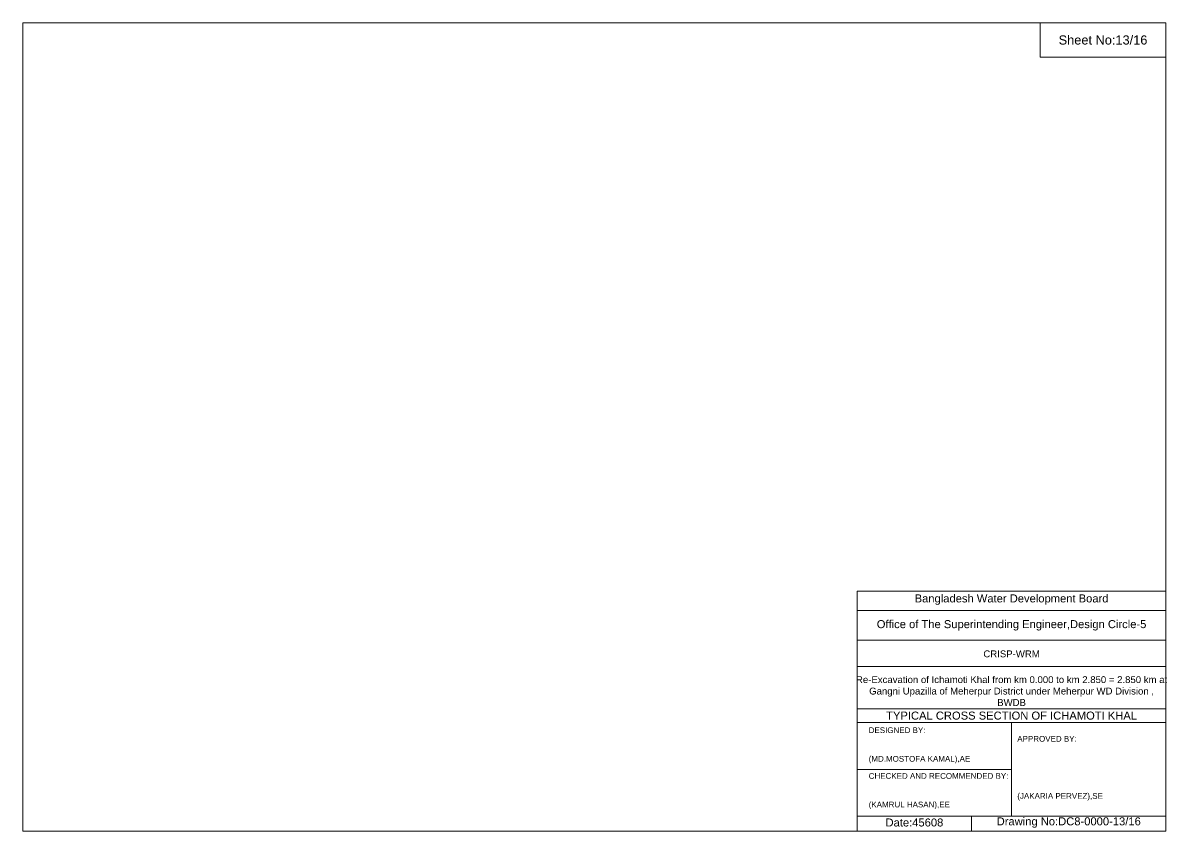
# Model space of a CAD drawing. Header units: inches. Extents: x 91000 to 258009, y -5656 to 703.
# Drawn here: x 220000 to 228009, y -5656 to 0 of the extents above; entities that cross this region are included whole.
import ezdxf

# ---------------------------------------------------------------- set-up
doc = ezdxf.new("R2010")
doc.units = ezdxf.units.IN
doc.header["$LTSCALE"] = 7
doc.header["$MEASUREMENT"] = 0
doc.layers.add('Long Section Labels', color=7, linetype='Continuous', lineweight=9)
doc.styles.get("Standard").update_dxf_attribs({"font": 'arial.ttf'})

msp = doc.modelspace()

# ---------------------------------------------------------------- linework, layer by layer
at = {"layer": 'Long Section Labels'}
for points in [[(220000, 0), (228000, 0), (228000, -5656), (220000, -5656)], [(227120, 0), (228000, 0), (228000, -240), (227120, -240)]]:
    msp.add_lwpolyline(points, close=True, dxfattribs=at)
for points in [[(225840, -5656), (225840, -3976), (228000, -3976)], [(225840, -4112), (228000, -4112)], [(225840, -4320), (228000, -4320)], [(225840, -4504), (228000, -4504)], [(225840, -4800), (228000, -4800)], [(225840, -4896), (228000, -4896)], [(226920, -4896), (226920, -5552)], [(225840, -5224), (226920, -5224)], [(225840, -5552), (228000, -5552)], [(226640, -5552), (226640, -5656)]]:
    msp.add_lwpolyline(points, dxfattribs=at)

# ---------------------------------------------------------------- texts
at = {"layer": 'Long Section Labels', "attachment_point": 5}
for s, insert, char_height in [('Sheet No:13/16', (227560, -120), 64), ('Bangladesh Water Development Board', (226920, -4036), 56), ('Office of The Superintending Engineer,Design Circle-5', (226920, -4216), 56)]:
    msp.add_mtext(s, dxfattribs=dict(at, insert=insert, char_height=char_height))
at = {"layer": 'Long Section Labels'}
for s, insert, char_height, width, attachment_point in [('CRISP-WRM', (226920, -4416), 48, 2240, 5), ('Re-Excavation of Ichamoti Khal from km 0.000 to km 2.850 = 2.850 km at^JGangni Upazilla of Meherpur District under Meherpur WD Division ,^JBWDB', (226920, -4676), 48, 2160, 5), ('TYPICAL CROSS SECTION OF ICHAMOTI KHAL', (226920, -4848), 56, 2240, 5), ('DESIGNED BY:^J^J^J(MD.MOSTOFA KAMAL),AE', (225920, -5056), 40, 1120, 4), ('APPROVED BY:^J^J^J^J^J^J(JAKARIA PERVEZ),SE', (226960, -5216), 40, 1120, 4), ('CHECKED AND RECOMMENDED BY:^J^J^J(KAMRUL HASAN),EE', (225920, -5376), 40, 1120, 4), ('Date:45608', (226240, -5596), 56, 1120, 5), ('Drawing No:DC8-0000-13/16', (227320, -5596), 56, 1760, 5)]:
    msp.add_mtext(s, dxfattribs=dict(at, insert=insert, char_height=char_height, width=width, attachment_point=attachment_point))

doc.saveas('drawing.dxf')
